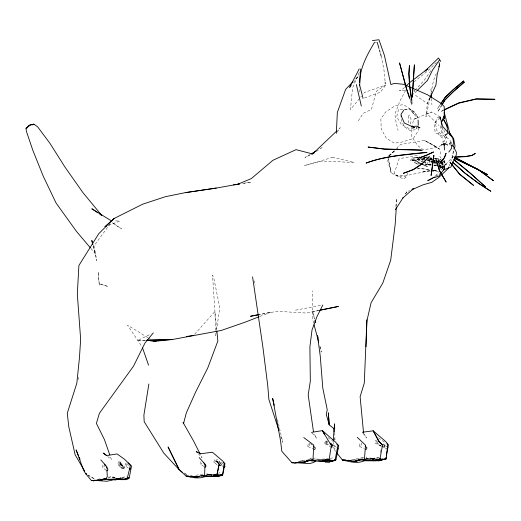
<?xml version="1.0" encoding="UTF-8"?>
<svg xmlns="http://www.w3.org/2000/svg" width="521" height="521" viewBox="0 0 521 521"><rect width="100%" height="100%" fill="white"/><g stroke="black" fill="none" stroke-linecap="round" stroke-linejoin="round"><path stroke-width="0.39" stroke-dasharray="2.6 1.95" d="M314.521 319.041L312.554 311.636L312.782 290.926M428.75 157.589L428.679 159.667L427.266 164.734M359.269 92.119L359.477 87.391M439.027 166.017L439.079 164.897M396.37 206.446L396.898 198.481L395.797 206.518M78.15 379.607L78.332 377.25M418.363 127.951L418.103 131.097L413.186 138.566L402.088 142.051L394.325 143.216L386.308 138.169L381.164 128.817L380.89 118.801L385.573 112.002L395.178 105.756L403.619 104.682L414.709 111.995L416.507 115.278M444.817 166.14L445.142 162.728L444.53 161.595L443.371 161.627M307.865 446.497L308.165 443.697L309.708 443.019L309.409 445.813L307.865 446.497L312.795 448.861M216.397 331.258L215.727 335.973L215.577 331.239M216.515 330.477L219.758 307.709L213.955 278.826L212.542 275.166L214.932 311.519L215.551 330.451M106.18 470.359L102.52 467.487L102.937 464.921M104.428 464.752L104.115 466.679L102.52 467.487M203.731 466.354L200.559 464.12L200.963 461.684M431.583 162.962L431.831 161.523M415.745 160.253L414.345 163.223L419.6 164.584M431.681 161.705L432.345 158.019M438.435 162.513L439.047 159.12L440.538 159.621M430.978 93.422L433.394 80.944L436.253 73.513M436.546 162.832L436.025 165.515L437.757 165.789M436.305 165.626L434.234 165.352L434.937 161.81L435.543 161.836M380.219 452.528L380.682 450.229M359.418 446.367L359.952 443.775L361.522 442.902L360.988 445.494L359.418 446.367L364.361 448.802M430.001 98.104L425.97 116.841L427.35 103.633L429.565 97.87M453.921 150.836L450.88 161.386M452.228 145.483L451.375 142.116L450.033 142.63L449.506 144.812L447.083 145.873M447.409 132.132L446.191 137.082L443.163 138.443L439.463 135.642L436.526 129.722L435.484 122.982L436.748 118.033L439.196 117.017M447.519 132.282L446.178 137.72L443.579 142.389M442.759 166.049L442.954 167.554L440.089 167.033L439.262 166.284L439.594 164.949M324.7 443.592L325.449 440.733L326.823 440.844L326.074 443.697L324.7 443.592L330.451 446.653M416.637 118.124L413.778 119.289L411.772 126.733L411.59 136.463L417.777 145.717L423.443 149.853L437.126 147.332L442.095 145.059M437.62 161.673L438.402 158.859L435.165 158.56L438.402 158.859M325.723 443.338L326.524 440.525L327.891 440.636L327.09 443.443L325.723 443.338L330.203 445.904M431.121 165.085L428.783 164.949C430.769 163.288 428.223 157.459 431.056 157.518L431.863 160.234M439.17 166.173L440.453 165.711L440.961 168.055L439.027 168.237M213.805 462.205L214.587 459.704L215.792 459.717L215.004 462.218L213.805 462.205L217.667 465.181M120.397 466.914L117.661 464.602L118.528 461.925L119.921 461.853M119.706 462.518L119.062 464.524L117.661 464.602M408.028 172.835L405.963 177.088L403.046 175.557L398.904 177.081L394.097 173.734L399.145 158.736L416.494 155.551L419.555 156.476M424.465 158.045L424.074 159.211L423.443 159.133C422.082 156.841 426.119 158.306 423.391 157.909L423.469 159.055L423.371 157.707M443.247 167.782L440.838 167.554L440.525 167.124L441.632 163.894M381.235 446.308L374.801 442.837L375.771 440.128M377.106 439.998L376.136 442.7L374.801 442.837M380.727 445.748L377.152 443.82L378.116 441.111M448.861 166.531L450.593 162.122M439.17 161.862L440.258 159.224L438.806 159.061M422.759 157.694L422.01 159.478L421.313 159.152L420.629 160.546L419.998 160.611L419.451 159.094L419.959 160.481L419.464 159.231L418.539 159.563L418.089 157.948L418.526 159.426M359.262 72.484L352.567 87.873L350.457 109.462L361.561 96.04M128.342 468.118L124.981 465.409L126.167 462.83L128.713 465.416M127.254 463.475L126.069 466.054L124.981 465.409M429.981 97.935L427.35 103.633L412.267 93.025L415.035 90.094M443.918 162.721L444.986 160.624L443.697 160.142M405.67 90.335L399.978 100.885L394.84 114.262L396.201 122.976L398.109 130.38M416.904 127.534L416.24 128.707L417.256 127.951M441.749 105.242L437.705 111.852L441.502 105.594M410.307 160.95L411.785 158.117L418.317 157.609M405.429 194.046L406.745 192.002L409.552 190.562M358.305 120.865L363.124 113.383L371.44 109.443L376.299 91.364L385.26 85.164L364.583 92.38L363.573 93.598M405.429 194.014L406.745 192.002L408.959 191.025M417.849 125.821L415.257 129.742L410.092 130.484L404.765 127.078L401.326 120.813L401.281 119.329M440.245 104.578L437.588 108.537L440.44 104.441M337.191 132.106L340.226 127.71L337.282 130.497M430.854 70.674L423.912 80.722L415.589 89.508M110.211 223.743L93.962 245.925L96.808 260.611L92.959 245.078M385.475 85.483L380.408 92.197L362.629 98.658M445.585 143.308L446.738 141.842L444.511 140.475L442.068 142.376L443.058 143.041M353.557 82.455L358.917 75.662M439.861 117.824L434.182 123.568L435.1 131.982L435.849 133.343L437.894 133.799L443.605 136.925L445.377 135.76L447.174 133.584L445.475 134.848L441.287 132.093L439.001 132.288C443.254 136.274 450.385 138.013 452.026 144.174M194.639 334.235L214.932 311.519L216.756 329.852M435.458 175.922L438.747 172.418M440.942 170.08L442.589 168.335L442.375 166.994L439.757 166.818L440.857 166.713M355.498 79.042L358.793 75.584M389.2 155.74L394.254 150.693M396.501 148.446L400.428 144.519L424.407 140.442L430.711 143.568L439.196 148.817L440.746 152.165L439.9 156.665L441.788 158.885M416.807 90.934L414.566 93.148L414.195 90.954M445.585 164.519L453.374 156.554L452.033 158.449L453.316 151.194L453.224 148.172M404.465 87.482L401.483 90.211L399.418 90.661L407.194 90.817M389.363 155.812L395.38 150.38M395.98 149.84L397.79 148.211M451.375 142.116L449.193 144.063L448.027 144.226M414.039 81.836L428.282 70.439L436.285 62.54M405.963 177.088L403.397 179.191L394.097 173.734M388.562 155.707L396.559 149.214M445.429 165.02L446.464 164.226L445.344 165.007M444.784 165.391L443.104 166.557L443.573 166.59M438.109 162.357L439.594 161.419M316.377 151.39L322.134 147.56L320.076 148.752M309.467 459.327L312.776 457.308M310.483 154.281L304.993 157.446L312.541 153.936M436.084 176.026L438.168 174.854M200.559 464.12L201.946 463.443M145.685 340.246L137.707 340.434L151.175 333.915M443.547 110.361L440.681 111.715L443.749 109.918M417.354 117.837L431.694 112.008L441.092 117.505M426.64 114.047L431.694 112.008M413.778 119.289L417.835 117.661M361.392 458.545L363.508 457.692M259.901 316.442L271.128 312.086L259.204 314.502M108.622 225.28L119.889 221.125L113.93 220.767M214.229 474.729L217.765 473.433M218.468 473.179L219.888 472.658M378.682 457.282L372.189 459.587L373.739 459.522M121.979 477.692L126.343 476.259M330.281 458.539L332.515 457.894M114.19 478.017L112.66 477.874L114.672 477.451M438.389 171.845L429.753 170.712L406.12 175.649L396.351 175.896L391.069 172.581L386.96 157.98M318.722 310.503L306.413 313.062L277.068 311.291L259.074 314.658M298.214 461.443L307.462 459.568M308.217 459.418L311.975 458.649M312.73 458.5L315.739 457.887L316.214 459.008M365.501 458.76L369.474 458.024L375.595 458.506M312.554 311.636L318.819 310.379M108.361 477.229L112.243 476.454L115.187 478.004M363.202 457.51L354.638 459.209L350.06 459.509M202.903 474.149L194.939 475.426M295.576 310.158L322.037 305.163M97.538 479.333L102.149 478.473M359.028 459.151L360.395 458.923M242.571 183.47L251.233 182.083L242.766 183.412M428.783 164.949L431.922 164.962M437.946 160.266L440.245 159.94M404.192 109.573L409.363 108.896L414.644 112.321L416.155 115.076M300.637 461.118L302.864 460.825M429.753 170.712L422.01 171.702L436.5 170.465L433.342 170.061M431.323 164.141L426.621 164.682L425.305 164.402L430.834 164.069M97.955 479.353L99.511 479.177M121.79 478.044L124.571 477.75M365.885 458.233L374.944 458.864L372.189 459.587L373.778 459.476M377.152 443.82L378.48 443.684M107.788 478.011L112.445 477.529L115.291 478.07M205.977 474.52L212.242 474.996M301.281 461.118L302.721 460.974M426.1 164.499L430.756 164.037M433.856 163.731L436.188 163.503M438.969 165.47L440.141 165.359L440.961 168.055M438.689 165.971L440.206 165.912L440.72 167.892L438.61 167.944M353.805 459.756L356.983 459.489M413.72 128.153L409.122 128.531L401.385 124.539L396.709 116.691L398.624 109.117L410.815 109.918L411.792 110.654M322.082 459.151L328.517 458.669M417.464 157.407L412.671 157.811L412.736 158.163L417.516 157.765L416.793 159.589L416.071 159.276M367.833 458.48L379.151 457.9M112.66 477.874L115.642 477.731M215.42 474.331L207.365 474.703L209.325 474.305L213.936 474.748M426.816 158.013L423.378 157.629M431.251 170.66L436.5 170.465L433.329 170.224M137.707 340.434L145.724 340.233M374.749 458.558L369.474 458.024M381.913 458.428L383.508 458.402M424.433 159.27L414.573 159.315M217.062 474.677L209.325 474.305L211.096 475.308M217.869 474.67L219.497 474.657M427.409 156.88L424.159 157.349L424.745 158.671M424.849 157.355L427.585 157.388M216.508 459.62L217.706 459.633M422.961 157.72L427.604 157.837M209.462 475.093L212.399 475.217M371.688 458.851L374.84 458.994M433.589 165.294L435.628 165.385L434.709 161.699L434.123 161.634M316.748 459.027L319.015 459.138M371.707 458.773L374.827 458.942M218.345 474.585L219.777 474.664M434.234 165.352L436.748 165.58M375.263 42.279L376.585 42.37M433.915 162.064L434.696 162.122M212.145 475.048L207.365 474.703L212.138 475.172M371.838 458.89L375.048 459.131M436.07 161.49L438.969 161.738L439.503 162.441M440.525 167.124L442.941 167.352M438.571 166.121L441.658 166.785L439.737 166.551M442.785 161.64L444.504 161.829L443.677 161.1M434.605 165.274L435.628 165.385M438.975 166.16L440.545 166.336L440.356 164.226M438.604 159.029L437.152 158.866L440.603 159.302M438.011 162.422L438.897 162.519M417.568 168.062L430.19 169.664M435.035 162.161L435.693 162.246M417.568 159.367L418.291 159.478L418.428 160.891M423.312 160.488L422.661 160.39L421.632 161.868L421.02 161.191M431.85 162.064L427.292 160.891M432.593 162.174L435.569 162.63M443.71 162.5L445.142 162.728L443.794 162.083M416.78 167.964L429.363 169.931M437.523 162.226L438.702 162.415L439.164 165.893L440.545 166.336M434.358 158.215L437.002 158.644L434.325 158.338M439.262 166.284L442.134 166.805L442.954 167.554M429.858 158.677L432.769 159.224L430.62 158.195L432.332 159.556M439.535 167.475L441.482 167.892L442.583 166.733L442.596 169.006M417.796 163.509L419.724 163.946M418.917 158.137L415.778 157.362L417.314 157.83M419.698 158.332L424.4 159.498M427.533 160.279L433.023 161.64M433.804 161.836L435.374 162.226M428.809 159.126L431.929 159.954M432.71 160.162L435.055 160.781M435.836 160.989L439.737 162.018M429.818 158.43L432.769 159.224M427.637 160.012L433.075 161.497M433.85 161.712L435.406 162.135M414.462 162.585L417.21 163.347M428.763 159.218L431.85 160.116M432.625 160.344L434.944 161.022M435.712 161.243L438.799 162.148M426.855 159.804L431.479 161.197M432.248 161.425L435.328 162.357M420.382 158.775L424.224 159.954M429.734 158.775L433.537 160.097M434.299 160.364L436.578 161.158M437.34 161.419L439.62 162.213M416.995 159.348L422.811 161.653M423.54 161.94L427.174 163.386M385.214 448.034L387.227 449.069M332.789 447.513L336.097 449.291M370.659 458.675L372.443 459.652M184.792 473.674L186.759 474.781M88.003 475.191L94.815 479.099L88.121 475.048M380.2 445.357L381.196 445.963M147.827 337.621L127.476 325.137L141.836 346.491M148.505 338.038L150.543 339.288M184.082 472.97L186.739 474.638M112.315 222.669L121.562 228.953L112.289 222.604M378.572 437.855L386.393 443.573M222.089 465.689L223.874 467.011M328.074 437.601L333.727 441.925M107.606 456.481L111.364 459.424L110.048 455.641M383.059 443.82L384.869 445.266M385.475 445.748L386.686 446.712M334.384 445.624L336.8 447.604M118.86 464.608L120.501 465.995M310.321 443.54L312.144 445.09M428.568 115.245L438.956 125.515M198.319 453.713L202.018 457.679L200.572 454.826M312.014 432.958L316.788 438.239L313.72 433.374M221.366 461.977L223.457 464.38M90.928 248.491L95.584 253.994L93.064 244.942M335.622 451.388L334.651 450.157L333.896 444.726M414.149 114.203L416.051 116.652M439.711 166.069L440.545 168.433L439.991 165.854M362.805 432.892L366.647 438.057L363.599 433.361M206.863 473.374L207.951 474.911M442.329 168.322L442.134 165.991M443.983 160.286L444.941 163.77M366.315 456.897L367.025 458.519M439.561 164.05L440.349 166.062M439.294 164.76L439.874 166.238M442.616 165.828L443.13 167.228M253.903 280.578L255.505 285.059M450.033 142.63L450.795 144.786M409.773 98.052L411.824 105.066L409.565 98.365M280.773 436.155L282.753 442.27L277.517 419.535M313.681 323.294L312.444 318.624L312.965 312.033L314.599 318.917M319.868 346.654L321.307 352.105L319.692 345.084M443.84 129.768L445.377 135.76M439.646 165.463L440.284 168.25M381.125 56.008L383.899 69.326L385.084 81.445M441.261 125.177L442.062 129.052L441.938 127.502M388.392 158.547L391.069 172.581L388.347 158.521M425.657 162.07L426.093 164.844M442.179 127.196L442.531 131.448L442.134 132.171L440.779 128.824L440.323 123.92M412.007 101.308L412.124 104.161L411.662 100.957M333.57 442.394L333.785 443.951M443.137 165.821L443.306 167.228M334.736 438.408L334.873 440.03M443.052 166.121L443.176 167.677M430.932 88.935L431.127 92.093M431.518 98.41L431.909 104.728M334.788 432.743L334.97 440.03M408.659 115.909L408.223 117.967L408.92 123.21L409.773 124.219L410.561 123.594C411.225 120.898 411.369 117.544 409.454 115.33L408.659 115.909M424.452 157.843L424.074 159.211L424.452 157.843M332.978 157.277L304.427 165.593L322.773 161.035L354.208 162.506L332.978 157.277M107.788 286.407L99.537 283.925L107.788 286.407M434.892 146.121L424.407 140.442L439.196 148.817L434.892 146.121M99.322 285.215L98.124 271.864L99.322 285.215"/><path stroke-width="0.78" d="M363.521 432.567L360.122 396.696L364.29 383.098L366.862 321.086L371.089 302.721L382.785 283.098L390.698 260.246L395.218 223.958L396.318 207.241M366.009 346.693L366.927 319.757M412.385 97.127L414.384 64.812L412.118 97.245M359.549 85.815L359.614 84.239M359.685 82.663C359.79 68.043 367.292 54.458 374.599 42.24M360.447 69.019L359.711 85.268L363.052 98.378M336.325 133.363L337.341 112.438L345.625 89.423L352.756 81.927M447.552 131.631L446.992 125.496L443.475 119.4M333.245 440.069L334.567 423.833L334.684 428.692M379.509 459.196L383.404 459.411L386.172 458.955L387.806 444.27L386.028 441.828L373.179 430.821L362.323 432.248M216.13 475.334L219.315 475.569L222.617 475.113L224.304 463.156L222.91 461.17L212.412 452.235L200.526 453.765L196.202 451.453L197.257 452.586M274.267 405.423L272.646 398.363L280.545 440.688L281.809 451.245L291.949 462.713L294.502 463.026L302.454 461.971L312.991 459.737L313.759 445.038L303.769 437.562M312.991 459.737L306.817 460.942L318.982 459.789L329.09 459.861L331.428 444.973L328.705 441.267L322.421 430.62L311.48 432.365M433.791 155.31L431.095 175.512L433.954 155.499M148.876 383.997L143.887 415.146L144.2 421.723L163.776 453.075L179.231 469.792L182.174 472.195M376.65 459.255L379.855 459.502L382.479 445.286L379.21 441.534L373.179 430.821L378.819 441.437M386.035 457.112L385.742 458.649L381.248 460.323L379.014 460.512M386.335 455.575L388.412 444.823L387.07 443.99M214.522 475.406L216.912 475.647L219.198 464.12L216.475 461.065L217.296 462.355M452.769 146.427L453.596 142.253L452.671 137.804L442.537 126.264L440.089 116.971L440.128 119.062M217.029 474.26L218.931 464.934M218.13 476.214L219.66 476.09L222.649 474.82L224.974 463.579L223.483 462.544M430.17 97.323L430.509 95.766M454.455 148.478L454.996 146.121L453.622 138.579L448.789 131.631M336.599 452.625L342.427 460.023L354.046 461.052L364.44 459.222L365.514 445.155L357.295 437.36M439.06 62.487L439.685 64.604L437.152 74.809L435.908 85.112L430.313 97.225M183.49 423.723L186.336 412.853L195.616 392.085L207.807 367.833L217.863 341.008L216.912 331.441M120.852 477.47L120.39 478.968L102.083 479.457M124.428 466.842L123.972 468.262L123.23 468.307M180.103 470.47L186.075 476.109L195.916 476.858L204.05 475.426L204.688 473.693L204.974 464.035L199.165 457.575M442.14 163.666L442.655 162.311M438.832 66.831L439.685 64.604M448.574 167.267L447.995 168.739L438.91 177.348L431.857 182.304L422.967 184.857L411.903 189.729M337.426 450.007L338.012 448.594M444.752 166.824L443.364 170.015L450.886 167.046L456.246 155.089L456.396 152.288L453.153 145.906M130.667 468.001L130.035 469.369L129.462 469.024M359.236 68.876L349.656 87.391L351.115 85.542M387.227 449.069L387.891 447.676M322.812 305.019L316.97 316.618L312.007 330.027L309.897 346.901L310.321 381.183L308.191 394.944L313.486 431.772M440.401 162.969L441.749 160.435M443.045 118.117L444.511 115.447L444.179 106.492L441.3 103.497L427.513 94.77L403.645 84.33L394.501 83.367L390.867 84.558L384.387 55.324L378.943 39.739L372.443 40.586M330.307 461.157L329.702 462.173L325.319 462.186L323.984 460.922M442.153 104.578L444.993 99.947L453.426 91.592L464.445 81.979L453.53 91.409L445.136 99.674L441.906 104.936M395.361 209.729L403.241 197.452M126.596 478.408L125.75 479.685L121.68 479.626M441.131 103.256L445.123 97.323L453.211 89.671L463.69 80.905L453.335 89.605L445.299 97.212L440.883 103.783M403.755 110.218L401.111 114.119L401.183 116.352M439.379 60.071L432.469 70.185L427.435 80.429L417.367 90.38M113.077 219.823L114.034 218.52L142.728 204.167L165.463 196.684L185.32 192.64L216.248 188.081L239.686 183.893M444.485 149.989L444.179 145.183L445.201 143.796M448.783 152.093L451.499 148.446L451.401 145.346L451.043 145.509L452.228 145.483M441.111 122.233L443.592 119.185L447.552 127.352M153.304 332.886L145.059 342.883L133.506 366.172L99.413 413.264L96.405 423.397L104.5 439.737L109.781 454.885M438.728 164.323L443.312 159.511M442.27 159.849L440.056 162.109L444.335 158.019L446.067 153.226L444.478 157.589L443.371 158.723M429.18 156.58L421.958 163.718L413.27 169.527L403.306 173.324L413.427 169.683L422.173 163.946L429.415 156.847M233.532 184.857L237.843 184.232L251.33 178.586L272.887 160.312L296.032 149.651L312.541 153.936L336.696 131.058M406.25 85.841L410.424 82.018L427.617 68.909L425.077 71.025L438.487 58.033L440.838 61.452M402.798 198.045L413.759 188.407L412.358 189.123M103.451 478.916L101.556 480.369L97.961 480.57L102.227 479.893L99.876 480.649L97.961 480.57M308.465 460.102L304.896 462.257L300.578 462.576L299.49 461.99M441.782 144.747L441.45 144.981L444.341 143.614L447.519 144.675M359.19 459.769L356.11 461.241M125.613 478.584L124.493 479.34L121.478 479.743L117.127 478.864M312.541 153.936L314.463 152.66M382.981 459.262L381.665 460.134L379.047 460.584L374.645 459.965M220.585 474.996L218.976 476.064L216.593 476.454L213.089 475.868M333.108 460.408L331.46 461.495L328.692 461.814L322.662 460.877M315.654 461.111L313.395 462.57L309.389 463.612L295.264 462.687M432.612 177.98L427.748 180.709L435.113 176.873M439.685 174.092L441.645 172.9L440.252 173.682M365.866 459.809C359.028 464.419 349.845 461.736 342.427 460.023L345.482 459.815M113.09 479.496L111.95 480.186L106.942 481.261L94.822 480.395M311.167 153.89L315.967 151.123M117.297 478.532L120.39 478.968L118.137 478.617L115.747 479.978L107.267 479.359M365.775 449.499L366.608 449.03L366.888 447.656L365.104 446.067M27.483 127.645L26.05 128.413L26.389 131.246L32.738 150.041L43.165 176.026L56.073 203.04L76.45 231.37L90.413 247.879M32.504 124.949L33.937 124.174L37.636 126.824L50.055 143.496L65.132 167.319L82.956 192.659L101.686 215.342M325.885 459.88L323.105 461.372L311.656 460.948L309.494 460.29M106.792 470.841L107.639 470.404L107.86 469.043L106.616 467.194M204.994 467.252L205.73 466.888L205.945 465.598L203.698 462.733M214.606 475.315L211.949 476.585L203.307 476.038L201.269 475.315M444.263 110.022L458.571 103.256L476.174 99.094L494.95 99.309L476.311 98.84L458.754 102.878L444.459 109.579M433.439 151.917L426.067 155.33L418.311 158.182L426.185 155.492L433.576 152.106M377.204 459.105L373.726 460.701L362.603 460.095M314.202 449.538L315.023 449.174L315.185 447.689L313.355 446.132M206.511 475.927C200.201 479.229 192.659 477.77 186.075 476.109L188.491 475.92M95.174 480.03L93.35 480.779L91.377 480.486L85.444 473.426L83.464 469.883L76.099 449.87L78.528 455.738M259.152 316.735L244.929 322.252L221.314 330.444L172.171 339.555L153.929 341.372L147.28 340.206L172.171 339.555L146.525 340.213M197.713 476.708L199.256 476.494L194.62 477.145L193.532 476.494M106.369 226.107L104.864 226.661L114.034 218.52L98.775 233.688L78.899 265.482L77.323 293.968L80.644 339.327L79.459 357.706L76.834 383.169L67.287 413.205L68.752 426.575L75.128 454.729L84.715 471.238M199.256 476.494L197.088 477.19L194.62 477.145L196.163 476.93M433.811 177.668L438.988 176.144L444.452 168.648L444.387 165.691M414.175 159.954L412.059 160.409L412.013 159.791L416.018 160.585L418.669 162.572L427.253 166.551M319.51 310.347L338.403 306.459L320.389 310.067M258.409 314.664L250.464 316.273L258.286 314.808M293.512 462.394L291.949 462.713L293.277 462.7M305.137 461.762L306.654 461.489L303.912 462.427L300.578 462.576M103.672 479.216L106.193 478.766L107.306 476.298L106.935 469.87M294.502 463.026L300.663 461.984M237.843 184.232L239.419 183.978M201.158 475.666L202.708 475.426M216.248 188.081L185.32 192.64M98.111 480.056L93.35 480.779L106.193 478.766L104.773 478.545M153.929 341.372L156.313 341.014M157.896 340.773L160.273 340.421M186.44 336.501L193.571 335.433M306.817 460.942L311.636 460.258M355.726 460.935L357.992 460.623L355.361 461.476L351.955 461.469L349.845 460.284M426.048 152.295C405.82 154.652 385.279 155.727 366.055 163.119C385.651 155.838 406.504 154.861 427.051 152.484M359.327 459.796L357.862 459.958L371.017 459.711M360.786 459.633L364.44 459.222M201.086 475.745L204.05 475.426M347.442 460.297L345.853 460.434L349.057 460.31M192.08 476.09L189.839 476.279L192.093 476.187M375.289 460.825L363.625 460.753M215.069 476.454L203.815 476.604M334.397 460.05L335.934 459.945L338.748 445.546L336.872 444.322M126.877 478.122L129.221 477.959L131.533 465.943L124.402 459.177L117.062 453.941L106.818 455.523L103.217 453.042L106.349 455.497M220.214 474.976L222.649 474.82M455.413 157.205L465.592 156.652L471.896 155.551L475.334 153.428L471.759 155.408L465.39 156.443L455.172 156.958M351.955 461.469L354.033 461.352M384.622 459.021L386.172 458.955M220.188 475.204L222.617 475.113M91.377 480.486L92.758 480.447M322.108 460.89L325.325 460.825M331.753 460.707L334.97 460.642L338.012 444.98L335.426 441.997L322.421 430.62L324.59 434.801M201.113 475.888L209.39 475.823M379.412 460.825L374.827 460.74M124.747 478.649L127.183 478.643L130.374 465.527L128.374 463.032M218.084 476.507L214.333 476.435L213.603 475.53M220.233 465.592L220.871 465.598L221.288 464.27L219.048 461.372M218.312 465.676L218.95 465.683L219.367 464.354L216.684 460.877M421.365 150.002L384.29 148.986L368.073 147.059L384.4 149.143L422.329 150.276M325.931 459.789L329.09 459.861M116.691 478.571L118.274 478.623M318.559 460.838L324.85 461.131M115.883 478.525L118.137 478.617M334.502 459.88L335.934 459.945L331.662 461.645L329.389 461.476M325.026 460.023L332.821 460.44M127.638 477.848L129.221 477.959L127.612 479.229L126.089 479.046M331.167 447.031L331.897 447.09L332.294 445.572L329.858 443.475M379.425 458.806L380.955 458.929M326.687 459.809L330.548 460.167M119.543 478.506L123.366 478.858M216.248 474.97L217.785 475.113M215.375 475.426L216.912 475.647M378.533 459.301L379.855 459.502M418.272 127.196L419.933 127.86L417.06 126.128L411.44 126.525L414.768 127.775L404.342 123.047L401.242 115.942M454.501 158.495L478.089 169.533L493.465 180.709L477.978 169.377L454.299 158.215M442.896 163.828L440.167 162.493L442.27 163.724M454.332 157.173L487.721 174.698L454.247 156.997M382.16 446.517L384.296 447.213L384.817 445.774L383.625 444.706M86.786 474.234L85.444 473.426L86.72 474.305M440.773 162.741L443.176 164.213M110.947 220.585L91.839 208.758L97.785 212.796M99.765 214.144L101.745 215.492M223.978 467.09L224.466 467.454L225.026 466.184L223.978 464.979M454.286 159.888L470.671 173.467L485.468 186.831L470.645 173.584L453.641 159.53M120.944 467.376L122.038 468.301L122.774 468.262L123.236 466.842L119.921 461.853M452.599 162.148L464.908 173.18L478.506 183.34L490.854 191.285L478.46 183.216L464.843 172.992L452.521 161.927M378.298 441.059L382.46 444.791M330.881 443.371L333.271 445.566M100.787 459.9L106.753 466.66L106.844 468.262M450.046 162.357L459.515 174.151L473.511 185.359L459.587 174.079L450.137 162.265M411.766 111.142L413.674 113.591M122.077 466.035L120.253 463.495L121.009 464.836M104.532 464.107L105.783 465.956M182.975 422.29L193.337 440.571L200.214 454.11M416.865 115.936L417.94 117.902M449.226 133.285L450.352 135.349L444.12 112.074M443.43 143.757L444.179 145.183M79.14 457.204L80.052 459.405M142.546 347.911L148.576 365.195M409.773 98.052L406.745 89.15L399.548 62.917L406.556 89.423L409.317 97.622M279.041 430.808L268.888 399.483L267.703 385.221L262.858 346.81L252.568 276.84M435.979 159.563L439.45 170.621L446.171 182.103L439.555 170.693L436.103 159.66M377.25 42.416L378.969 48.453M379.399 49.964L380.043 52.23M380.48 53.741L381.125 56.008M92.855 244.186L91.807 240.415L92.771 244.303M314.912 320.519L315.505 322.74M314.091 324.857L318.631 341.984M441.775 161.119L442.863 165.229M356.364 84.565L361.313 106.017M318.077 338.07L317.536 335.726L320.246 356.025L322.792 388.047L327.234 409.734L326.289 414.462L329.207 424.797L333.915 428.692L334.189 431.929M411.896 100.514L409.799 86.167L409.005 73.611L409.447 65.561L408.822 73.858L409.584 86.545L411.551 100.156M385.162 82.253L385.319 83.868M441.691 124.408L441.508 122.09L444.511 115.447L444.322 118.573L444.146 112.881M431.225 93.676L431.473 97.622M418.096 119.999L418.278 125.17M29.137 125.235L26.05 128.413L30.368 124.968L33.937 124.174L29.137 125.235M179.231 469.792L168.107 447.044L179.231 469.792M329.207 424.797L328.341 412.938L329.207 424.797"/></g></svg>
